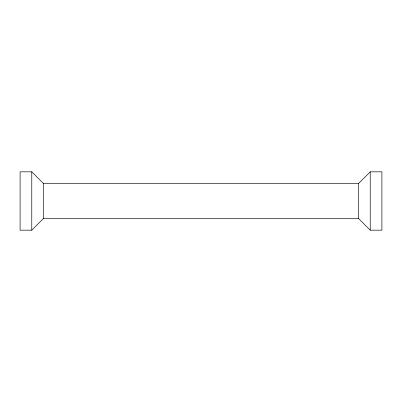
<?xml version="1.0" encoding="UTF-8"?>
<svg xmlns="http://www.w3.org/2000/svg" width="402" height="402" viewBox="0 0 402 402"><rect width="100%" height="100%" fill="white"/><g stroke="black" fill="none" stroke-linecap="round" stroke-linejoin="round"><path stroke-width="0.6" d="M31.773 230.175L43.441 218.507L358.559 218.507L370.227 230.175L381.9 230.175L381.9 171.825L370.227 171.825L358.559 183.493L43.441 183.493L31.773 171.825L20.1 171.825L20.1 230.175L31.773 230.175L31.773 171.825M370.227 171.825L370.227 230.175M358.559 183.493L358.559 218.507M43.441 183.493L43.441 218.507"/></g></svg>
